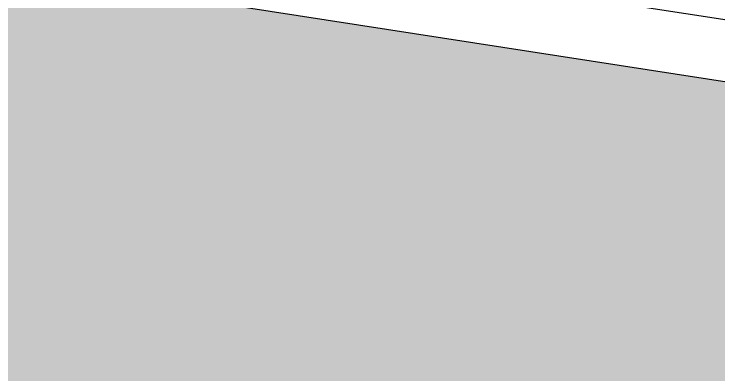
# Model space of a CAD drawing. Extents: x 396092 to 455492, y 17293 to 132793.
# Drawn here: x 405716.3 to 405946.1, y 61188.4 to 61306.1 of the extents above; entities that cross this region are included whole.
import ezdxf

# ---------------------------------------------------------------- set-up
doc = ezdxf.new("R2010")
doc.units = 0
doc.header["$LTSCALE"] = 1000
doc.header["$MEASUREMENT"] = 0
doc.layers.add('MU', color=34, linetype='Continuous')

msp = doc.modelspace()

# ---------------------------------------------------------------- hatches: boundary and pattern name
h = msp.add_hatch()
h.set_pattern_fill('HEX', color=8, scale=20)
h.set_pattern_definition([(0, (119873.977, 11692.743), (0, 32.99556), [19.05, -38.1]), (120, (119873.977, 11692.743), (-28.574993, -16.49778), [19.05, -38.1]), (60, (119893.027, 11692.743), (-28.574993, 16.49778), [19.05, -38.1])])
h.paths.add_polyline_path([(405075.01, 60796.02), (404988.32, 60845.4), (404898.16, 60889.94), (404804.92, 60929.45), (404709.05, 60963.74), (404610.98, 60992.64), (404511.17, 61016.04), (404410.07, 61033.81), (404308.16, 61045.88), (404205.9, 61052.19), (404113.71, 61052.66), (404049.29, 60637.88), (405500.86, 60412.42), (405442.8, 60485.31), (405379.16, 60555.03), (405310.23, 60621.26), (405236.33, 60683.69), (405157.8, 60742.03)])
h.paths.add_polyline_path([(405578.57, 61194.99), (405514.92, 61256.69), (405456.01, 61321.5), (405420.51, 61366.05), (404676.97, 61481.53), (404770.36, 61387.37), (404896.43, 61275.78), (405030.87, 61171.19), (405173.05, 61074.11), (405322.31, 60984.99), (405477.94, 60904.24), (405639.21, 60832.23), (405805.38, 60769.32), (405975.67, 60715.79), (406149.27, 60671.89), (406325.38, 60637.82), (406438.65, 60622.45), (406552.47, 60613.43), (406771.55, 60617.18), (406771.55, 60776.62), (406701.51, 60773.4), (406596.7, 60777.13), (406501.89, 60785.68), (406407.6, 60799.35), (406314.22, 60818.1), (406222.17, 60841.83), (406131.82, 60870.46), (406043.58, 60903.86), (405957.81, 60941.88), (405874.89, 60984.36), (405795.17, 61031.12), (405719, 61081.96), (405646.69, 61136.66)])
h.paths.add_polyline_path([(406771.55, 61106.41), (407092.09, 61106.41), (405453.7, 61360.89), (405491.79, 61314.69), (405554.4, 61248.47), (405622.1, 61185.74), (405694.56, 61126.82), (405771.45, 61071.98), (405852.4, 61021.48), (405937.01, 60975.56), (406024.89, 60934.44), (406115.62, 60898.33), (406208.76, 60867.38), (406303.87, 60841.76), (406400.5, 60821.57), (406498.18, 60806.92), (406596.44, 60797.88), (406771.55, 60797.72)])
h.paths.add_polyline_path([(406951.3, 60792.29), (406938.51, 60789.99), (406871.55, 60781.95), (406871.55, 60623.15), (406886.4, 60624.11), (406951.3, 60633.69)])
h.paths.add_polyline_path([(407111.3, 60828.42), (407088.57, 60821.48), (407014.32, 60803.59), (406991.3, 60799.46), (406991.3, 60639.6), (407003.15, 60641.35), (407111.3, 60664.21)])
h.paths.add_polyline_path([(407271.3, 60880.95), (407256.06, 60880.95), (407231.01, 60869.76), (407160.91, 60843.57), (407151.3, 60840.64), (407151.3, 60674.9), (407229.34, 60696.59), (407271.3, 60711.2)])
h.paths.add_polyline_path([(407325.81, 60880.95), (407311.3, 60880.95), (407311.3, 60725.13), (407337.62, 60734.3), (407408.23, 60764.21), (407415.85, 60813.28)])
h.paths.add_polyline_path([(407418.75, 60967.97), (407368.14, 60936.96), (407368.14, 60900.95), (407391.75, 60900.95), (407411.53, 60900.95), (407418.75, 60900.95)])

# ---------------------------------------------------------------- linework, layer by layer
at = {"layer": 'MU', "color": 32, "true_color": 0xcd6928}
for p, q in [((405359.32, 61395.79), (406677.3, 61191.08)), ((405453.7, 61360.89), (407092.09, 61106.41))]:
    msp.add_line(p, q, dxfattribs=at)

doc.saveas('drawing.dxf')
